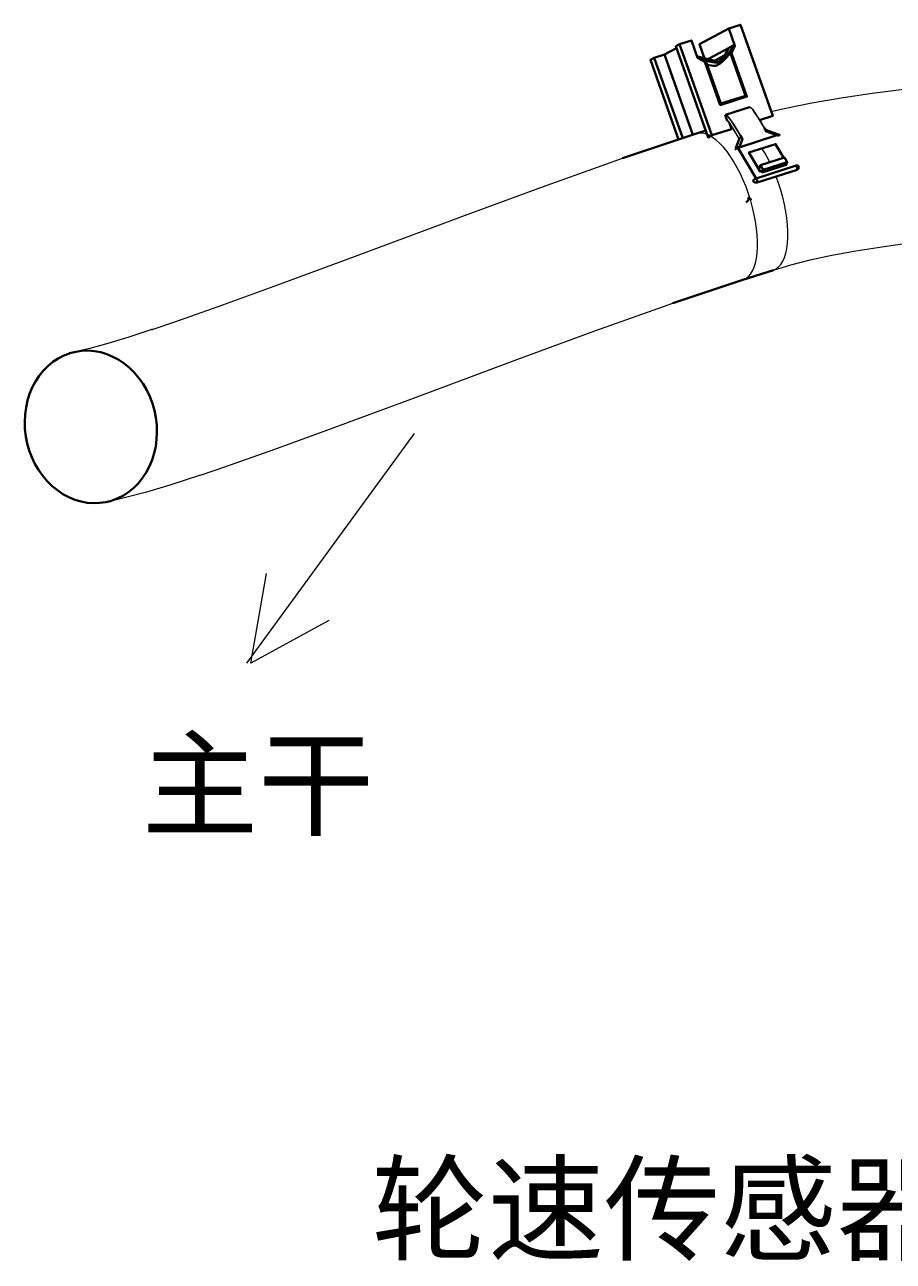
# Model space of a CAD drawing. Header units: millimetres. Extents: x 6 to 3615, y -854 to 0.
# Drawn here: x 201.28 to 229.85, y -138.15 to -97.48 of the extents above; entities that cross this region are included whole.
import ezdxf

# ---------------------------------------------------------------- set-up
doc = ezdxf.new("R2010")
doc.units = ezdxf.units.MM
doc.styles.add('4eff5b8b_Style', font='simfang.ttf')

msp = doc.modelspace()

# ---------------------------------------------------------------- linework, layer by layer
at = {"linetype": 'Continuous', "lineweight": 30}
for points in [[(224.823, -97.482), (225.885, -100.48), (224.823, -97.482), (224.437, -97.605), (224.823, -97.482)], [(224.639, -98.177), (224.533, -98.419), (224.639, -98.177), (224.605, -98.157), (224.639, -98.177), (224.607, -98.154), (224.639, -98.177), (224.533, -98.419), (224.639, -98.177), (224.533, -98.419), (224.505, -98.386), (224.482, -98.393), (224.531, -98.42), (224.533, -98.419), (224.531, -98.42), (224.533, -98.419), (224.531, -98.421), (224.533, -98.419), (224.531, -98.421), (224.533, -98.419), (224.531, -98.42), (224.533, -98.419), (224.505, -98.386), (224.482, -98.393), (224.531, -98.42), (225.035, -99.843), (224.531, -98.42), (225.035, -99.843), (224.531, -98.42), (225.035, -99.843), (224.987, -99.816), (225.035, -99.843), (224.158, -100.123), (225.035, -99.843), (224.158, -100.123), (223.654, -98.7), (224.158, -100.123), (223.654, -98.7), (223.652, -98.7), (223.654, -98.7), (223.652, -98.7), (223.654, -98.7), (223.652, -98.7), (223.412, -98.568), (223.21, -97.997), (222.824, -98.12), (223.21, -97.997), (223.412, -98.568), (223.425, -98.532), (223.404, -98.544), (223.425, -98.532), (224.147, -98.714)], [(224.437, -97.605), (223.476, -98.123), (224.437, -97.605), (224.639, -98.177), (224.437, -97.605)], [(222.721, -98.249), (222.322, -98.464), (222.721, -98.249)], [(224.535, -100.911), (223.887, -101.118), (222.824, -98.12), (222.699, -98.188), (222.824, -98.12), (223.887, -101.118), (224.535, -100.911)], [(223.887, -101.118), (223.761, -101.186), (222.699, -98.188), (223.761, -101.186), (223.887, -101.118)], [(223.476, -98.123), (223.653, -98.624), (223.476, -98.123)], [(224.457, -98.237), (223.792, -98.596), (224.457, -98.237)], [(224.605, -98.157), (224.505, -98.386), (224.605, -98.157), (224.457, -98.237), (224.605, -98.157)], [(224.607, -98.154), (224.459, -98.235), (224.607, -98.154)], [(224.461, -98.235), (224.459, -98.235), (224.461, -98.235)], [(224.482, -98.393), (224.987, -99.816), (224.482, -98.393)], [(221.989, -98.57), (222.924, -101.209), (221.989, -98.57), (221.863, -98.638), (221.989, -98.57)], [(221.863, -98.638), (222.789, -101.253), (221.863, -98.638)], [(222.322, -98.464), (223.256, -101.102), (222.322, -98.464), (221.989, -98.57), (222.322, -98.464)], [(223.425, -98.532), (223.412, -98.568)], [(223.427, -98.534), (223.412, -98.568), (223.652, -98.7), (223.412, -98.568), (223.652, -98.7), (223.412, -98.568), (223.427, -98.534)], [(224.162, -98.754), (224.013, -98.834), (224.162, -98.754), (223.413, -98.568)], [(223.654, -98.658), (223.427, -98.534), (223.654, -98.658), (223.652, -98.7), (223.654, -98.658)], [(223.676, -98.651), (224.18, -100.074), (224.987, -99.816), (224.18, -100.074), (223.676, -98.651), (223.654, -98.7), (223.676, -98.651), (223.654, -98.658), (223.676, -98.651)], [(223.654, -98.7), (224.158, -100.123), (223.654, -98.7)], [(223.793, -98.593), (223.705, -98.64), (223.793, -98.593), (223.758, -98.655)], [(223.792, -98.596), (223.708, -98.641), (223.792, -98.596)], [(223.795, -98.594), (223.793, -98.593), (223.795, -98.594)], [(224.286, -98.499), (223.928, -98.692), (224.286, -98.499)], [(224.533, -98.419), (224.531, -98.421), (224.533, -98.419)], [(225.035, -99.843), (224.158, -100.123), (225.035, -99.843)], [(224.18, -100.074), (224.158, -100.123), (224.18, -100.074)], [(224.334, -100.446), (225.123, -100.194)], [(224.323, -100.45), (224.391, -100.641), (224.323, -100.45)], [(224.396, -100.639), (224.391, -100.641), (224.397, -100.639)], [(224.469, -100.723), (224.535, -100.911), (224.469, -100.722)], [(225.885, -100.48), (225.455, -100.617), (225.885, -100.48)], [(223.373, -101.064), (220.949, -101.873)], [(223.373, -101.064), (223.682, -100.965)], [(223.682, -100.962), (223.668, -100.97), (223.682, -100.962)], [(224.668, -101.536), (224.805, -101.187)], [(224.804, -101.189), (224.669, -101.534), (224.804, -101.189)], [(226.023, -101.118), (224.781, -101.514), (224.889, -101.241), (224.781, -101.514), (226.023, -101.118)], [(224.824, -101.13), (224.889, -101.241), (224.824, -101.13)], [(225.613, -100.879), (225.678, -100.99), (226.023, -101.118), (225.678, -100.99), (225.613, -100.879)], [(225.645, -100.935), (226.039, -101.081), (226.126, -101.113)], [(226.039, -101.081), (226.038, -101.082), (226.038, -101.082), (226.037, -101.084), (226.036, -101.087), (226.034, -101.09), (226.032, -101.094), (226.03, -101.1), (226.028, -101.105), (226.026, -101.111), (226.023, -101.118)], [(226.078, -101.138), (226.023, -101.118), (226.078, -101.138)], [(224.781, -101.514), (224.772, -101.511), (224.763, -101.508), (224.754, -101.506), (224.744, -101.505), (224.735, -101.504), (224.726, -101.504), (224.718, -101.505), (224.71, -101.506), (224.702, -101.508), (224.696, -101.51), (224.689, -101.513), (224.683, -101.517), (224.678, -101.521), (224.674, -101.525), (224.67, -101.53), (224.668, -101.536)], [(224.781, -101.514), (224.764, -101.558), (224.781, -101.514)], [(224.764, -101.558), (225.344, -102.534), (226.659, -102.114), (225.344, -102.534), (224.764, -101.558)], [(225.979, -101.409), (225.102, -101.688), (225.979, -101.409), (226.243, -101.853), (225.979, -101.409)], [(225.514, -102.295), (225.471, -102.309), (225.102, -101.688), (225.471, -102.309), (225.514, -102.295), (225.542, -102.341), (226.331, -102.09), (225.542, -102.341), (225.572, -102.252), (225.542, -102.341), (225.514, -102.295)], [(226.269, -101.845), (225.48, -102.097), (226.269, -101.845), (226.361, -102), (226.269, -101.845)], [(226.361, -102), (225.572, -102.252), (226.361, -102), (226.331, -102.09), (226.361, -102)], [(226.686, -102.25), (225.371, -102.67), (226.686, -102.25)], [(225.48, -102.097), (225.431, -102.242), (225.48, -102.097), (225.572, -102.252), (225.48, -102.097)], [(226.726, -102.121), (226.724, -102.118), (226.72, -102.115), (226.716, -102.112), (226.712, -102.111), (226.707, -102.109), (226.702, -102.108), (226.695, -102.108), (226.689, -102.108), (226.682, -102.109), (226.674, -102.11), (226.666, -102.112), (226.659, -102.114)], [(226.726, -102.121), (226.724, -102.118), (226.72, -102.115), (226.716, -102.112), (226.712, -102.111), (226.707, -102.109), (226.702, -102.108), (226.695, -102.108), (226.689, -102.108), (226.682, -102.109), (226.674, -102.11), (226.666, -102.112), (226.659, -102.114)], [(226.686, -102.25), (226.687, -102.244), (226.688, -102.238), (226.689, -102.231), (226.689, -102.224), (226.689, -102.216), (226.689, -102.208), (226.688, -102.2), (226.686, -102.191), (226.685, -102.182), (226.682, -102.173), (226.68, -102.164), (226.677, -102.155), (226.674, -102.146), (226.67, -102.138), (226.667, -102.13), (226.663, -102.122), (226.659, -102.114)], [(226.686, -102.25), (226.687, -102.244), (226.688, -102.237), (226.689, -102.23), (226.69, -102.222), (226.689, -102.214), (226.688, -102.205), (226.687, -102.196), (226.686, -102.186), (226.684, -102.177), (226.681, -102.168), (226.678, -102.158), (226.675, -102.148), (226.671, -102.14), (226.667, -102.131), (226.663, -102.122), (226.659, -102.114)], [(226.686, -102.25), (226.693, -102.247), (226.701, -102.244), (226.708, -102.24), (226.714, -102.235), (226.72, -102.23), (226.724, -102.224), (226.729, -102.218), (226.732, -102.211), (226.735, -102.204)], [(226.686, -102.25), (226.693, -102.247), (226.701, -102.244), (226.708, -102.24), (226.714, -102.235), (226.72, -102.23), (226.724, -102.224), (226.729, -102.218), (226.732, -102.211), (226.735, -102.204)], [(225.344, -102.534), (225.336, -102.537), (225.328, -102.54), (225.32, -102.544), (225.311, -102.548), (225.303, -102.553), (225.295, -102.557), (225.288, -102.563), (225.28, -102.568), (225.273, -102.574), (225.266, -102.579), (225.26, -102.585), (225.255, -102.591), (225.25, -102.597), (225.245, -102.603), (225.242, -102.609), (225.239, -102.615), (225.237, -102.62)], [(225.344, -102.534), (225.336, -102.537), (225.326, -102.541), (225.318, -102.545), (225.309, -102.549), (225.3, -102.554), (225.292, -102.559), (225.284, -102.565), (225.276, -102.571), (225.269, -102.577), (225.263, -102.583), (225.256, -102.589), (225.251, -102.596), (225.246, -102.602), (225.242, -102.608), (225.239, -102.614), (225.237, -102.62)], [(225.237, -102.62), (225.242, -102.627), (225.247, -102.635), (225.254, -102.642), (225.262, -102.648), (225.269, -102.654), (225.278, -102.659), (225.286, -102.663), (225.296, -102.667), (225.305, -102.67), (225.314, -102.672), (225.324, -102.674), (225.334, -102.675), (225.344, -102.675), (225.353, -102.674), (225.362, -102.672), (225.371, -102.67)], [(225.237, -102.62), (225.242, -102.627), (225.247, -102.635), (225.254, -102.642), (225.262, -102.648), (225.269, -102.654), (225.278, -102.659), (225.286, -102.663), (225.296, -102.667), (225.305, -102.67), (225.314, -102.672), (225.324, -102.674), (225.334, -102.675), (225.344, -102.675), (225.353, -102.674), (225.362, -102.672), (225.371, -102.67)], [(225.371, -102.67), (225.372, -102.664), (225.374, -102.658), (225.374, -102.651), (225.375, -102.644), (225.374, -102.636), (225.374, -102.627), (225.373, -102.619), (225.372, -102.61), (225.37, -102.601), (225.368, -102.593), (225.366, -102.583), (225.362, -102.575), (225.36, -102.566), (225.356, -102.557), (225.352, -102.549), (225.348, -102.541), (225.344, -102.534)], [(225.371, -102.67), (225.372, -102.664), (225.374, -102.657), (225.374, -102.65), (225.375, -102.642), (225.374, -102.634), (225.374, -102.624), (225.372, -102.615), (225.371, -102.606), (225.369, -102.597), (225.366, -102.587), (225.364, -102.577), (225.36, -102.568), (225.356, -102.559), (225.353, -102.55), (225.348, -102.542), (225.344, -102.534)], [(225.906, -105.551), (224.906, -105.87), (222.6, -106.64)], [(205.467, -107.51), (205.469, -107.508)], [(202.756, -108.289), (202.564, -108.363), (202.379, -108.458), (202.204, -108.573), (202.042, -108.708), (201.891, -108.861), (201.755, -109.031), (201.633, -109.216), (201.529, -109.414), (201.442, -109.624), (201.373, -109.844), (201.323, -110.072), (201.292, -110.305), (201.281, -110.542), (201.289, -110.781), (201.317, -111.019), (201.365, -111.254), (201.432, -111.485), (201.516, -111.708), (201.618, -111.923), (201.738, -112.125), (201.872, -112.316), (202.021, -112.492), (202.183, -112.652), (202.356, -112.794), (202.539, -112.918), (202.731, -113.02), (202.929, -113.103), (203.132, -113.164), (203.338, -113.203), (203.545, -113.219), (203.751, -113.211), (203.954, -113.182)], [(204.154, -113.13), (204.347, -113.056), (204.531, -112.961), (204.706, -112.846), (204.869, -112.711), (205.02, -112.558), (205.156, -112.388), (205.277, -112.204), (205.382, -112.005), (205.469, -111.795), (205.537, -111.576), (205.588, -111.348), (205.618, -111.114), (205.63, -110.877), (205.621, -110.638), (205.593, -110.4), (205.545, -110.165), (205.479, -109.934), (205.394, -109.711), (205.292, -109.497), (205.173, -109.294), (205.038, -109.103), (204.889, -108.927), (204.728, -108.768), (204.554, -108.625), (204.371, -108.502), (204.179, -108.399), (203.982, -108.316), (203.779, -108.255), (203.573, -108.216), (203.366, -108.201), (203.16, -108.208), (202.957, -108.237)]]:
    msp.add_lwpolyline(points, dxfattribs=at)
at = {"linetype": 'Continuous', "lineweight": 13}
for points in [[(223.412, -98.568), (223.594, -98.644), (223.779, -98.7), (223.969, -98.737), (224.162, -98.754)], [(224.147, -98.714), (223.982, -98.7), (223.819, -98.67), (223.659, -98.626), (223.541, -98.583), (223.425, -98.532)], [(225.835, -100.338), (226.266, -100.238), (227.17, -100.052), (228.141, -99.882), (229.157, -99.732), (230.195, -99.603), (231.254, -99.493), (232.263, -99.409), (233.642, -99.32), (234.561, -99.278), (235.484, -99.251)], [(224.824, -101.13), (224.619, -100.793), (224.51, -100.625), (224.457, -100.551), (224.389, -100.471), (224.363, -100.45), (224.338, -100.445), (224.323, -100.45)], [(224.323, -100.45), (224.336, -100.445), (224.358, -100.448), (224.383, -100.466), (224.425, -100.51), (224.526, -100.649), (224.592, -100.75), (224.824, -101.13)], [(225.613, -100.879), (225.418, -100.557), (225.28, -100.347), (225.217, -100.262), (225.174, -100.215), (225.156, -100.201), (225.134, -100.193), (225.123, -100.194)], [(225.123, -100.194), (225.148, -100.197), (225.184, -100.225), (225.226, -100.274), (225.324, -100.41), (225.512, -100.71), (225.613, -100.879)], [(224.783, -101.243), (224.668, -101.047), (224.494, -100.761), (224.439, -100.681), (224.418, -100.654), (224.403, -100.641), (224.393, -100.639), (224.391, -100.641)], [(224.391, -100.641), (224.416, -100.653), (224.479, -100.739), (224.566, -100.878), (224.783, -101.243)], [(224.906, -105.87), (224.997, -105.83), (225.079, -105.768), (225.153, -105.685), (225.218, -105.581), (225.273, -105.459), (225.318, -105.319), (225.352, -105.162), (225.375, -104.99), (225.387, -104.804), (225.388, -104.606), (225.378, -104.397), (225.356, -104.18), (225.323, -103.956), (225.279, -103.729), (225.225, -103.498), (225.161, -103.268), (225.089, -103.039), (225.007, -102.814), (224.918, -102.595), (224.821, -102.385), (224.718, -102.183), (224.61, -101.993), (224.498, -101.817), (224.383, -101.656), (224.265, -101.511), (224.146, -101.384), (224.027, -101.275), (223.91, -101.187), (223.794, -101.119), (223.682, -101.073), (223.573, -101.048), (223.47, -101.045), (223.373, -101.064)], [(224.889, -101.241), (224.863, -101.205), (224.836, -101.18), (224.824, -101.175), (224.818, -101.175), (224.81, -101.179), (224.804, -101.189)], [(224.805, -101.187), (224.811, -101.178), (224.815, -101.176), (224.823, -101.175), (224.839, -101.181), (224.854, -101.195), (224.889, -101.241)], [(226.126, -101.113), (226.119, -101.113), (226.102, -101.12), (226.078, -101.138)], [(226.078, -101.138), (226.108, -101.117), (226.12, -101.113), (226.126, -101.113)], [(224.639, -101.61), (224.646, -101.598), (224.672, -101.577), (224.716, -101.562), (224.764, -101.558)], [(224.764, -101.558), (224.708, -101.564), (224.661, -101.584), (224.647, -101.596), (224.639, -101.61)], [(224.668, -101.536), (224.676, -101.523), (224.688, -101.514), (224.71, -101.506), (224.736, -101.505), (224.781, -101.514)], [(225.787, -101.999), (225.705, -101.842), (225.621, -101.692), (225.532, -101.551)], [(205.469, -107.508), (206.218, -107.255), (207.801, -106.695), (209.482, -106.083), (212.133, -105.1), (215.75, -103.753), (218.308, -102.812), (220.279, -102.106), (220.949, -101.873)], [(225.906, -105.551), (225.996, -105.511), (226.079, -105.448), (226.154, -105.364), (226.219, -105.26), (226.274, -105.136), (226.319, -104.995), (226.353, -104.836), (226.375, -104.662), (226.387, -104.474), (226.387, -104.274), (226.375, -104.063), (226.353, -103.844), (226.319, -103.619), (226.274, -103.39), (226.219, -103.157), (226.154, -102.926), (226.079, -102.696), (225.996, -102.47)], [(225.906, -105.551), (226.476, -105.383), (227.12, -105.218), (227.826, -105.064), (228.619, -104.917), (229.474, -104.781), (230.378, -104.66), (231.308, -104.557), (232.27, -104.469), (233.517, -104.38), (234.763, -104.319), (235.593, -104.295)], [(207.062, -112.296), (207.861, -112.024), (209.508, -111.442), (211.222, -110.818), (213.893, -109.828), (217.505, -108.483), (220.032, -107.553), (221.952, -106.866), (222.599, -106.64)], [(205.467, -107.51), (204.708, -107.756), (204.014, -107.967), (203.418, -108.13), (203.169, -108.19), (202.957, -108.237)], [(208.59, -118.482), (214.1, -110.921)], [(207.062, -112.296), (206.055, -112.621), (205.281, -112.852), (204.731, -113.002), (204.213, -113.127), (203.954, -113.182)], [(211.281, -117.072), (208.718, -118.482), (209.23, -115.535)]]:
    msp.add_lwpolyline(points, dxfattribs=at)
at = {"linetype": 'Continuous', "lineweight": 30}
for centre, radius, start, end in [((222.793, -97.339), 1.891, -47, -29), ((222.793, -97.339), 1.891, -47, -29), ((222.972, -97.283), 1.852, -51, -29), ((222.972, -97.283), 1.852, -51, -29), ((222.964, -97.278), 1.901, -51, -28), ((222.964, -97.278), 1.901, -51, -28), ((224.079, -96.986), 1.849, -101, -92), ((224.079, -96.986), 1.849, -101, -92), ((222.041, -97.639), 1.995, -31, -29), ((225.458, -101.114), 0.253, 30, 42), ((225.427, -101.139), 0.293, 31, 41), ((226.274, -101.198), 0.263, 154, 163), ((226.638, -102.173), 0.102, -18, 31), ((224.519, -102.867), 0.675, -43, -30), ((225.151, -103.114), 0.102, -148, -72), ((203.286, -109.914), 1.71, 101, 108), ((203.624, -111.505), 1.71, -79, -72)]:
    msp.add_arc(centre, radius, start, end, dxfattribs=at)

# ---------------------------------------------------------------- texts
at = {"linetype": 'Continuous', "style": '4eff5b8b_Style'}
for s, p in [('主干', (205.13, -123.864)), ('轮速传感器分支', (212.69, -137.832))]:
    msp.add_text(s, height=2.8038, dxfattribs=at).set_placement(p)

doc.saveas('drawing.dxf')
